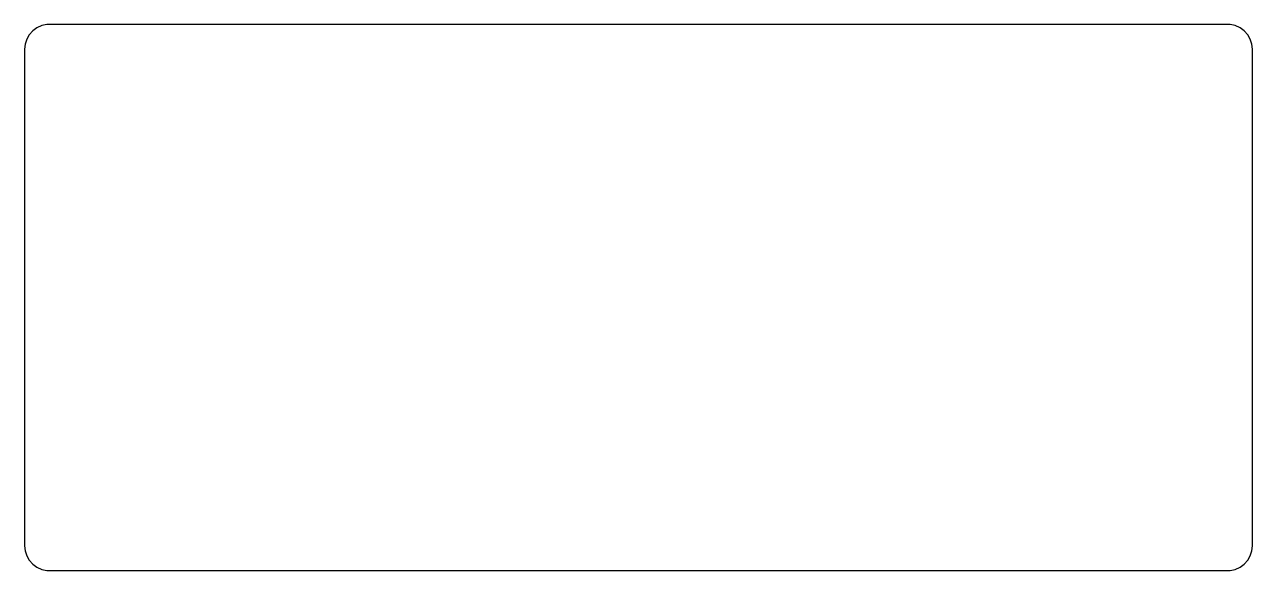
# Model space of a CAD drawing. Header units: metres. Extents: x -49.5 to 49.5, y -22 to 22.
import ezdxf

# ---------------------------------------------------------------- set-up
doc = ezdxf.new("R2010")
doc.units = ezdxf.units.M

msp = doc.modelspace()

# ---------------------------------------------------------------- linework, layer by layer
for p, q in [((-48.118, 21.9021), (-48.5, 21.732)), ((-47.709, 21.989), (-48.118, 21.9021)), ((47.709, 21.989), (-47.709, 21.989)), ((48.118, 21.9021), (47.709, 21.989)), ((48.5, 21.732), (48.118, 21.9021)), ((-49.3271, 20.8135), (-49.4563, 20.4158)), ((-49.118, 21.1756), (-49.3271, 20.8135)), ((-48.8383, 21.4863), (-49.118, 21.1756)), ((-48.5, 21.732), (-48.8383, 21.4863)), ((48.8383, 21.4863), (48.5, 21.732)), ((49.118, 21.1756), (48.8383, 21.4863)), ((49.3271, 20.8135), (49.118, 21.1756)), ((49.4563, 20.4158), (49.3271, 20.8135)), ((-49.4563, 20.4158), (-49.5, 20)), ((-49.5, 20), (-49.5, -20)), ((49.5, 20), (49.4563, 20.4158)), ((49.5, -20), (49.5, 20)), ((-49.5, -20), (-49.4563, -20.4158)), ((-49.4563, -20.4158), (-49.3271, -20.8135)), ((49.3271, -20.8135), (49.4563, -20.4158)), ((49.4563, -20.4158), (49.5, -20)), ((-49.3271, -20.8135), (-49.118, -21.1756)), ((-49.118, -21.1756), (-48.8383, -21.4863)), ((-48.8383, -21.4863), (-48.5, -21.732)), ((-48.5, -21.732), (-48.118, -21.9021)), ((48.118, -21.9021), (48.5, -21.732)), ((48.5, -21.732), (48.8383, -21.4863)), ((48.8383, -21.4863), (49.118, -21.1756)), ((49.118, -21.1756), (49.3271, -20.8135)), ((-48.118, -21.9021), (-47.709, -21.989)), ((-47.709, -21.989), (47.709, -21.989)), ((47.709, -21.989), (48.118, -21.9021))]:
    msp.add_line(p, q)

doc.saveas('drawing.dxf')
